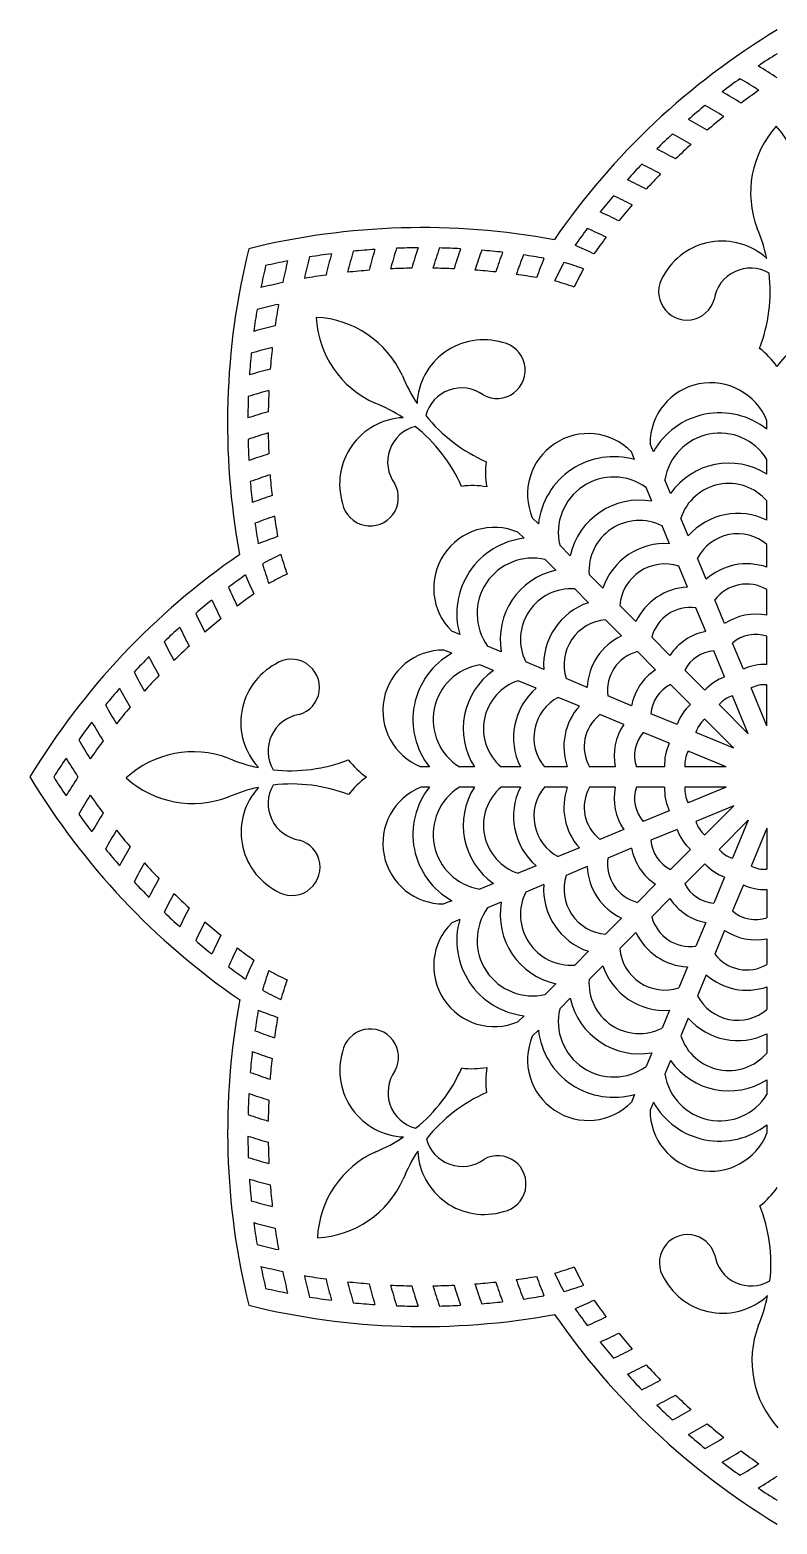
# Model space of a CAD drawing. Extents: x -314 to 508, y 162 to 455.
# Drawn here: x 257.3 to 312.5, y 332.3 to 442.6 of the extents above; entities that cross this region are included whole.
import ezdxf

# ---------------------------------------------------------------- set-up
doc = ezdxf.new("R2010")
doc.units = 0
doc.layers.get('0').update_dxf_attribs({"linetype": 'CONTINUOUS'})

msp = doc.modelspace()

# ---------------------------------------------------------------- linework, layer by layer
for p, q in [((311.733781, 413.162392), (311.733781, 413.797155)), ((301.96817, 410.921522), (301.725256, 411.507967)), ((303.353989, 411.495547), (303.111076, 412.081992)), ((311.733781, 409.837356), (311.733781, 410.940021)), ((304.626425, 408.423615), (304.204453, 409.442344)), ((303.240606, 407.849589), (302.818634, 408.868319)), ((311.733781, 406.443625), (311.733781, 407.872895)), ((294.864125, 406.174751), (294.415279, 406.623597)), ((304.53933, 404.714191), (303.992372, 406.034665)), ((305.92515, 405.288216), (305.378192, 406.60869)), ((293.803465, 405.114091), (293.354619, 405.562936)), ((297.21528, 403.823596), (296.435578, 404.603298)), ((311.733781, 402.978552), (311.733781, 404.663577)), ((296.15462, 402.762936), (295.374918, 403.542638)), ((305.865356, 401.512881), (305.220525, 403.069641)), ((307.251176, 402.086906), (306.606345, 403.643666)), ((299.615011, 401.423865), (298.604364, 402.434512)), ((298.55435, 400.363205), (297.543703, 401.373852)), ((308.607061, 398.813509), (307.880622, 400.567289)), ((311.733781, 399.435452), (311.733781, 401.33373)), ((302.065187, 398.973689), (300.873694, 400.165182)), ((307.221242, 398.239483), (306.494803, 399.993263)), ((289.056694, 398.010046), (288.470249, 398.25296)), ((301.004527, 397.913029), (299.813034, 399.104521)), ((292.128626, 396.73761), (291.109897, 397.159582)), ((304.570537, 396.468339), (303.228252, 397.810624)), ((309.997698, 395.456214), (309.20048, 397.380869)), ((311.733781, 395.801542), (311.733781, 397.884774)), ((288.482668, 396.624227), (287.896224, 396.86714)), ((295.264025, 395.438885), (293.943551, 395.985844)), ((303.509877, 395.407679), (302.167592, 396.749964)), ((308.611879, 394.882189), (307.814661, 396.806844)), ((291.554601, 395.351791), (290.535871, 395.773762)), ((307.140099, 393.898777), (305.667032, 395.371844)), ((294.69, 394.053066), (293.369526, 394.600024)), ((298.465335, 394.112859), (296.908575, 394.757691)), ((306.079439, 392.838117), (304.606372, 394.311184)), ((311.733781, 391.264939), (310.572636, 394.068192)), ((311.733781, 391.264939), (311.733781, 394.299158)), ((297.89131, 392.72704), (296.334549, 393.371871)), ((301.738732, 392.756974), (299.984952, 393.483413)), ((310.347962, 390.690914), (308.202445, 392.836431)), ((310.347962, 390.690914), (309.186817, 393.494167)), ((301.164707, 391.371154), (299.410927, 392.097594)), ((305.096027, 391.366337), (303.171372, 392.163555)), ((309.287302, 389.630254), (307.141785, 391.775771)), ((304.522002, 389.980518), (302.597347, 390.777736)), ((309.287302, 389.630254), (306.484049, 390.791399)), ((308.713277, 388.244435), (305.910024, 389.40558)), ((286.815824, 388.244435), (286.181061, 388.244435)), ((290.14086, 388.244435), (289.038195, 388.244435)), ((293.534591, 388.244435), (292.10532, 388.244435)), ((296.999664, 388.244435), (295.314639, 388.244435)), ((300.542764, 388.244435), (298.644486, 388.244435)), ((304.176673, 388.244435), (302.093442, 388.244435)), ((308.713277, 388.244435), (305.679058, 388.244435)), ((286.815824, 386.744435), (286.181061, 386.744435)), ((290.14086, 386.744435), (289.038195, 386.744435)), ((293.534591, 386.744435), (292.10532, 386.744435)), ((296.999664, 386.744435), (295.314639, 386.744435)), ((300.542764, 386.744435), (298.644486, 386.744435)), ((304.176673, 386.744435), (302.093442, 386.744435)), ((308.713277, 386.744435), (305.679058, 386.744435)), ((308.713277, 386.744435), (305.910024, 385.583289)), ((304.522002, 385.008352), (302.597347, 384.211134)), ((309.287302, 385.358615), (306.484049, 384.19747)), ((309.287302, 385.358615), (307.141785, 383.213099)), ((310.347962, 384.297955), (308.202445, 382.152439)), ((310.347962, 384.297955), (309.186817, 381.494703)), ((301.164707, 383.617715), (299.410927, 382.891275)), ((305.096027, 383.622533), (303.171372, 382.825314)), ((311.733781, 383.72393), (310.572636, 380.920678)), ((311.733781, 383.72393), (311.733781, 380.689711)), ((297.89131, 382.261829), (296.334549, 381.616998)), ((301.738732, 382.231896), (299.984952, 381.505456)), ((306.079439, 382.150753), (304.606372, 380.677686)), ((294.69, 380.935803), (293.369526, 380.388845)), ((298.465335, 380.87601), (296.908575, 380.231179)), ((307.140099, 381.090092), (305.667032, 379.617025)), ((291.554601, 379.637079), (290.535871, 379.215107)), ((295.264025, 379.549984), (293.943551, 379.003026)), ((303.509877, 379.581191), (302.167592, 378.238905)), ((308.611879, 380.10668), (307.814661, 378.182026)), ((309.997698, 379.532655), (309.20048, 377.608001)), ((288.482668, 378.364642), (287.896224, 378.121729)), ((304.570537, 378.52053), (303.228252, 377.178245)), ((311.733781, 379.187327), (311.733781, 377.104096)), ((292.128626, 378.251259), (291.109897, 377.829288)), ((289.056694, 376.978823), (288.470249, 376.73591)), ((301.004527, 377.075841), (299.813034, 375.884348)), ((307.221242, 376.749386), (306.494803, 374.995606)), ((308.607061, 376.175361), (307.880622, 374.421581)), ((302.065187, 376.01518), (300.873694, 374.823688)), ((311.733781, 375.553417), (311.733781, 373.65514)), ((298.55435, 374.625664), (297.543703, 373.615017)), ((299.615011, 373.565004), (298.604364, 372.554357)), ((305.865356, 373.475988), (305.220525, 371.919228)), ((307.251176, 372.901963), (306.606345, 371.345203)), ((296.15462, 372.225934), (295.374918, 371.446232)), ((311.733781, 372.010318), (311.733781, 370.325292)), ((297.21528, 371.165274), (296.435578, 370.385572)), ((293.803465, 369.874778), (293.354619, 369.425933)), ((304.53933, 370.274679), (303.992372, 368.954205)), ((305.92515, 369.700653), (305.378192, 368.380179)), ((294.864125, 368.814118), (294.415279, 368.365273)), ((311.733781, 368.545245), (311.733781, 367.115974)), ((303.240606, 367.13928), (302.818634, 366.12055)), ((304.626425, 366.565255), (304.204453, 365.546525)), ((311.733781, 365.151514), (311.733781, 364.048849)), ((301.96817, 364.067347), (301.725256, 363.480902)), ((303.353989, 363.493322), (303.111076, 362.906877)), ((311.733781, 361.826478), (311.733781, 361.191714))]:
    msp.add_line(p, q)
for centre, radius, start, end in [((340.156968, 396.772817), 53.572116, 121.10078, 145.423402), ((340.156968, 396.772817), 52.072116, 122.102777, 123.928046), ((340.156968, 396.772817), 52.072116, 125.738187, 127.534036), ((284.810594, 396.772817), 49.072116, 57.560233, 59.464775), ((284.810594, 396.772817), 50.572116, 56.824698, 58.687971), ((284.810594, 396.772817), 47.572116, 58.278086, 60.227422), ((340.156968, 396.772817), 50.572116, 125.022816, 126.855492), ((340.117937, 396.748355), 52.072116, 129.265703, 131.035312), ((284.810594, 396.772817), 46.072116, 58.977643, 60.975594), ((284.810594, 396.772817), 44.572116, 59.65813, 61.70886), ((340.156968, 396.772817), 50.572116, 128.674204, 130.479787), ((340.156968, 396.772817), 52.072116, 132.84358, 134.589829), ((284.810594, 396.772817), 43.072116, 60.318593, 62.426661), ((317.886839, 430.614961), 7.357965, 137.977174, 200.866483), ((306.984109, 430.582515), 7.357965, 339.474528, 42.363838), ((284.810594, 396.772817), 41.572116, 60.957865, 63.12829), ((340.156968, 396.772817), 50.572116, 132.27304, 134.054732), ((340.156968, 396.772817), 52.072116, 136.325403, 138.050939), ((284.810594, 396.772817), 40.072116, 61.574537, 63.812869), ((284.810594, 396.772817), 38.572116, 62.16691, 64.479321), ((340.156968, 396.772817), 50.572116, 135.825609, 137.586396), ((340.156968, 396.772817), 52.072116, 139.767054, 141.474349), ((284.810594, 396.772817), 37.072116, 62.732943, 65.126335), ((284.810594, 396.772817), 35.572116, 63.270186, 65.752316), ((340.156968, 396.772817), 50.572116, 139.337804, 141.080535), ((286.31017, 374.477082), 53.572116, 79.525914, 103.848536), ((340.156968, 396.772817), 52.072116, 143.17341, 144.864819), ((284.810594, 396.772817), 34.072116, 63.775685, 66.35533), ((300.219564, 423.351675), 11.748077, 11.887493, 23.276334), ((340.156968, 396.772817), 50.572116, 142.815292, 144.542779), ((308.409323, 422.145187), 4.907488, 47.643656, 151.842429), ((325.490872, 413.62314), 53.572116, 166.10078, 190.423402), ((325.490872, 413.62314), 49.072116, 165.535225, 167.439767), ((286.355076, 374.487344), 52.072116, 97.465964, 99.261813), ((325.490872, 413.62314), 47.572116, 164.772578, 166.721914), ((325.490872, 413.62314), 46.072116, 164.024406, 166.022357), ((286.355076, 374.487344), 52.072116, 93.914004, 95.683613), ((325.490872, 413.62314), 44.572116, 163.29114, 165.34187), ((325.490872, 413.62314), 43.072116, 162.573339, 164.681407), ((286.355076, 374.487344), 52.072116, 90.410171, 92.15642), ((325.490872, 413.62314), 41.572116, 161.87171, 164.042135), ((325.490872, 413.62314), 40.072116, 161.187131, 163.425463), ((286.355076, 374.487344), 52.072116, 86.949061, 88.674597), ((325.490872, 413.62314), 38.572116, 160.520679, 162.83309), ((325.490872, 413.62314), 37.072116, 159.873665, 162.267057), ((286.355076, 374.487344), 52.072116, 83.525651, 85.232946), ((325.490872, 413.62314), 35.572116, 159.247684, 161.729814), ((325.490872, 413.62314), 34.072116, 158.64467, 161.224315), ((286.355076, 374.487344), 52.072116, 80.135181, 81.82659), ((325.490872, 413.62314), 32.572116, 158.066976, 160.754125), ((284.810594, 396.772817), 32.572116, 64.245875, 66.933024), ((325.490872, 413.62314), 52.072116, 167.102777, 168.928046), ((286.355076, 374.487344), 52.072116, 101.071954, 102.897223), ((325.490872, 413.62314), 50.572116, 166.312029, 168.175302), ((286.355076, 374.487344), 50.572116, 94.520213, 96.325796), ((286.355076, 374.487344), 50.572116, 90.945268, 92.72696), ((286.355076, 374.487344), 50.572116, 87.413604, 89.174391), ((286.355076, 374.487344), 50.572116, 83.919465, 85.662196), ((342.842405, 401.259078), 52.072116, 152.276152, 153.953986), ((287.772284, 395.736138), 31.072116, 70.403428, 73.209533), ((342.842405, 401.259078), 50.572116, 151.99072, 153.70586), ((310.524921, 422.329705), 2.727853, 59.946113, 171.045556), ((300.219564, 423.351675), 11.748077, 338.963115, 6.545241), ((286.355076, 374.487344), 50.572116, 101.824698, 103.687971), ((286.355076, 374.487344), 50.572116, 98.144508, 99.977184), ((286.355076, 374.487344), 50.572116, 80.457221, 82.184708), ((287.772284, 395.736138), 29.572116, 70.789063, 73.727348), ((305.821858, 423.312077), 2.084471, 146.551174, 344.479078), ((325.490872, 413.62314), 52.072116, 170.738187, 172.534036), ((286.355076, 374.487344), 49.072116, 102.560233, 104.464775), ((325.490872, 413.62314), 50.572116, 170.022816, 171.855492), ((285.813504, 421.80579), 7.357965, 182.977174, 245.866483), ((278.127052, 414.073453), 7.357965, 24.474528, 87.363838), ((286.355076, 374.487344), 47.572116, 103.278086, 105.227422), ((286.355076, 374.487344), 46.072116, 103.977643, 105.975594), ((325.490872, 413.62314), 50.572116, 173.674204, 175.479787), ((290.813237, 414.861554), 4.907488, 73.498583, 177.697355), ((291.801916, 417.522215), 2.084471, 240.861933, 78.789837), ((317.388137, 414.398868), 5.975082, 127.454155, 145.336893), ((325.490872, 413.62314), 52.072116, 174.316387, 176.085996), ((307.579316, 414.369678), 5.975082, 35.004118, 52.886856), ((286.355076, 374.487344), 44.572116, 104.65813, 106.70886), ((295.711523, 421.534975), 11.748077, 202.064677, 213.453518), ((286.355076, 374.487344), 43.072116, 105.318593, 107.426661), ((325.490872, 413.62314), 50.572116, 177.27304, 179.054732), ((289.194964, 413.486418), 2.727853, 54.295455, 165.394899), ((307.586019, 412.117146), 4.475082, 22.049912, 180.450088), ((325.490872, 413.62314), 52.072116, 177.84358, 179.589829), ((278.456773, 404.177221), 11.748077, 56.887493, 68.276334), ((286.355076, 374.487344), 41.572116, 105.957865, 108.12829), ((285.100922, 409.115139), 4.907488, 92.643656, 196.842429), ((295.711523, 421.534975), 11.748077, 218.79577, 246.377896), ((308.250292, 408.77762), 5.600082, 51.53456, 150.96544), ((286.355076, 374.487344), 40.072116, 106.574537, 108.812869), ((325.490872, 413.62314), 50.572116, 180.825609, 182.586396), ((286.466402, 410.741568), 2.727853, 104.946113, 216.045556), ((278.456773, 404.177221), 11.748077, 23.963115, 51.545241), ((298.536136, 408.368561), 4.475082, 44.549912, 202.950088), ((308.250292, 408.77762), 4.100082, 31.830243, 170.669757), ((325.490872, 413.62314), 52.072116, 181.325403, 183.050939), ((286.355076, 374.487344), 38.572116, 107.16691, 109.479321), ((296.927377, 409.986646), 5.975082, 172.454155, 190.336893), ((300.427825, 405.537448), 5.600082, 74.03456, 173.46544), ((308.914565, 405.438094), 5.225082, 57.346692, 145.153308), ((325.490872, 413.62314), 52.072116, 184.767054, 186.474349), ((286.355076, 374.487344), 37.072116, 107.732943, 110.126335), ((325.490872, 413.62314), 50.572116, 184.337804, 186.080535), ((300.427825, 405.537448), 4.100082, 54.330243, 193.169757), ((286.355076, 374.487344), 35.572116, 108.270186, 110.752316), ((282.446192, 408.110642), 2.084471, 191.551174, 29.479078), ((290.012134, 403.030121), 5.975082, 80.004118, 97.886856), ((308.914565, 405.438094), 3.725082, 40.815365, 161.684635), ((302.319515, 402.706334), 5.225082, 79.846692, 167.653308), ((286.355076, 374.487344), 34.072116, 108.775685, 111.35533), ((325.490872, 413.62314), 52.072116, 188.17341, 189.864819), ((325.490872, 413.62314), 50.572116, 187.815292, 189.542779), ((291.609655, 401.44208), 4.475082, 67.049912, 225.450088), ((302.319515, 402.706334), 3.725082, 63.315365, 184.184635), ((309.578838, 402.098568), 4.850082, 63.620761, 138.879239), ((286.355076, 374.487344), 32.572116, 109.245875, 111.933024), ((294.440768, 399.550391), 5.600082, 96.53456, 195.96544), ((309.578838, 402.098568), 3.350082, 49.96535, 152.53465), ((303.180901, 359.782239), 53.572116, 124.525914, 148.848536), ((289.18235, 375.848532), 31.072116, 115.403428, 118.209533), ((324.217498, 418.694296), 50.572116, 196.99072, 198.70586), ((304.211204, 399.875221), 4.850082, 86.120761, 161.379239), ((324.217498, 418.694296), 52.072116, 197.276152, 198.953986), ((294.440768, 399.550391), 4.100082, 76.830243, 215.669757), ((297.271881, 397.658701), 5.225082, 102.346692, 190.153308), ((304.211204, 399.875221), 3.350082, 72.46535, 175.03465), ((310.243111, 398.759042), 4.475082, 70.542688, 131.957312), ((303.205398, 359.821248), 52.072116, 125.135181, 126.82659), ((303.205398, 415.167621), 34.072116, 203.64467, 206.224315), ((303.205398, 415.167621), 32.572116, 203.066976, 205.754125), ((289.18235, 375.848532), 29.572116, 115.789063, 118.727348), ((306.102894, 397.044108), 4.475082, 93.042688, 154.457312), ((310.243111, 398.759042), 2.975082, 59.930399, 142.569601), ((303.205398, 359.821248), 52.072116, 128.525651, 130.232946), ((303.205398, 415.167621), 35.572116, 204.247684, 206.729814), ((303.205398, 359.821248), 50.572116, 125.457221, 127.184708), ((297.271881, 397.658701), 3.725082, 85.815365, 206.684635), ((303.205398, 415.167621), 37.072116, 204.873665, 207.267057), ((300.102995, 395.767012), 4.850082, 108.620761, 183.879239), ((306.102894, 397.044108), 2.975082, 82.430399, 165.069601), ((310.907384, 395.419516), 4.100082, 78.372027, 124.127973), ((303.205398, 359.821248), 52.072116, 131.949061, 133.674597), ((303.205398, 415.167621), 38.572116, 205.520679, 207.83309), ((303.205398, 359.821248), 50.572116, 128.919465, 130.662196), ((300.102995, 395.767012), 3.350082, 94.96535, 197.53465), ((307.994583, 394.212994), 4.100082, 100.872027, 146.627973), ((303.205398, 415.167621), 40.072116, 206.187131, 208.425463), ((303.205398, 359.821248), 50.572116, 132.413604, 134.174391), ((302.934108, 393.875322), 4.475082, 115.542688, 176.957312), ((310.907384, 395.419516), 2.600082, 71.467962, 131.032038), ((303.205398, 359.821248), 52.072116, 135.410171, 137.15642), ((303.205398, 415.167621), 41.572116, 206.87171, 209.042135), ((276.626647, 394.102995), 2.084471, 285.861933, 123.789837), ((287.86107, 392.392196), 4.475082, 89.549912, 247.950088), ((291.200596, 391.727923), 5.600082, 119.03456, 218.46544), ((302.934108, 393.875322), 2.975082, 104.930399, 187.569601), ((307.994583, 394.212994), 2.600082, 93.967962, 153.532038), ((303.205398, 415.167621), 43.072116, 207.573339, 209.681407), ((303.205398, 359.821248), 50.572116, 135.945268, 137.72696), ((277.808917, 391.522521), 4.907488, 118.498583, 222.697355), ((291.200596, 391.727923), 4.100082, 99.330243, 238.169757), ((294.540122, 391.06365), 5.225082, 124.846692, 212.653308), ((305.765222, 391.983633), 4.100082, 123.372027, 169.127973), ((309.886273, 391.381881), 3.725082, 110.005575, 137.494425), ((311.571657, 392.07999), 3.725082, 87.505575, 114.994425), ((303.205398, 359.821248), 52.072116, 138.914004, 140.683613), ((303.205398, 415.167621), 44.572116, 208.29114, 210.34187), ((294.540122, 391.06365), 3.725082, 108.315365, 229.184635), ((297.879648, 390.399377), 4.850082, 131.120761, 206.379239), ((305.765222, 391.983633), 2.600082, 116.467962, 176.032038), ((311.571657, 392.07999), 2.225082, 85.821618, 116.678382), ((303.205398, 415.167621), 46.072116, 209.024406, 211.022357), ((297.879648, 390.399377), 3.350082, 117.46535, 220.03465), ((301.219174, 389.735104), 4.475082, 138.042688, 199.457312), ((308.596335, 390.091943), 3.725082, 132.505575, 159.994425), ((309.886273, 391.381881), 2.225082, 108.321618, 139.178382), ((303.205398, 359.821248), 50.572116, 139.520213, 141.325796), ((277.636993, 389.405862), 2.727853, 99.295455, 210.394899), ((301.219174, 389.735104), 2.975082, 127.430399, 210.069601), ((308.596335, 390.091943), 2.225082, 130.821618, 161.678382), ((303.205398, 359.821248), 52.072116, 142.465964, 144.261813), ((303.205398, 415.167621), 47.572116, 209.772578, 211.721914), ((304.5587, 389.070831), 4.100082, 145.872027, 191.627973), ((304.5587, 389.070831), 2.600082, 138.967962, 198.532038), ((303.205398, 415.167621), 49.072116, 210.535225, 212.439767), ((303.205398, 359.821248), 50.572116, 143.144508, 144.977184), ((307.898226, 388.406558), 3.725082, 155.005575, 182.494425), ((307.898226, 388.406558), 2.225082, 153.321618, 184.178382), ((303.205398, 359.821248), 52.072116, 146.071954, 147.897223), ((303.205398, 415.167621), 50.572116, 211.312029, 213.175302), ((269.3957, 381.994763), 7.357965, 69.474528, 132.363838), ((276.553707, 399.704954), 11.748077, 247.064677, 258.453518), ((276.553707, 399.704954), 11.748077, 263.79577, 291.377896), ((285.579347, 392.398791), 5.975082, 217.454155, 235.336893), ((303.205398, 415.167621), 53.572116, 211.10078, 235.423402), ((303.205398, 415.167621), 52.072116, 212.102777, 213.928046), ((303.205398, 359.821248), 50.572116, 146.824698, 148.687971), ((269.363255, 392.897493), 7.357965, 227.977174, 290.866483), ((285.608537, 382.58997), 5.975082, 125.004118, 142.886856), ((303.205398, 359.821248), 49.072116, 147.560233, 149.464775), ((303.205398, 415.167621), 50.572116, 215.022816, 216.855492), ((276.626541, 375.230218), 11.748077, 101.887493, 113.276334), ((277.833029, 383.419976), 4.907488, 137.643656, 241.842429), ((277.648511, 385.535575), 2.727853, 149.946113, 261.045556), ((276.626541, 375.230218), 11.748077, 68.963115, 96.545241), ((287.86107, 382.596673), 4.475082, 112.049912, 270.450088), ((291.200596, 383.260946), 5.600082, 141.53456, 240.96544), ((291.200596, 383.260946), 4.100082, 121.830243, 260.669757), ((294.540122, 383.925219), 5.225082, 147.346692, 235.153308), ((294.540122, 383.925219), 3.725082, 130.815365, 251.684635), ((297.879648, 384.589492), 4.850082, 153.620761, 228.879239), ((297.879648, 384.589492), 3.350082, 139.96535, 242.53465), ((301.219174, 385.253765), 4.475082, 160.542688, 221.957312), ((301.219174, 385.253765), 2.975082, 149.930399, 232.569601), ((304.5587, 385.918038), 4.100082, 168.372027, 214.127973), ((304.5587, 385.918038), 2.600082, 161.467962, 221.032038), ((307.898226, 386.582311), 3.725082, 177.505575, 204.994425), ((307.898226, 386.582311), 2.225082, 175.821618, 206.678382), ((303.205398, 415.167621), 52.072116, 215.738187, 217.534036), ((303.205398, 359.821248), 47.572116, 148.278086, 150.227422), ((308.596335, 384.896926), 2.225082, 198.321618, 229.178382), ((303.205398, 359.821248), 46.072116, 148.977643, 150.975594), ((303.205398, 415.167621), 50.572116, 218.674204, 220.479787), ((276.666139, 380.832512), 2.084471, 236.551174, 74.479078), ((305.765222, 383.005237), 2.600082, 183.967962, 243.532038), ((308.596335, 384.896926), 3.725082, 200.005575, 227.494425), ((303.205398, 415.167621), 52.072116, 219.316387, 221.085996), ((303.205398, 359.821248), 44.572116, 149.65813, 151.70886), ((305.765222, 383.005237), 4.100082, 190.872027, 236.627973), ((309.886273, 383.606988), 2.225082, 220.821618, 251.678382), ((303.205398, 359.821248), 43.072116, 150.318593, 152.426661), ((303.205398, 415.167621), 50.572116, 222.27304, 224.054732), ((302.934108, 381.113547), 4.475082, 183.042688, 244.457312), ((302.934108, 381.113547), 2.975082, 172.430399, 255.069601), ((309.886273, 383.606988), 3.725082, 222.505575, 249.994425), ((311.571657, 382.908879), 2.225082, 243.321618, 274.178382), ((303.205398, 415.167621), 52.072116, 222.84358, 224.589829), ((303.205398, 359.821248), 41.572116, 150.957865, 153.12829), ((300.102995, 379.221858), 4.850082, 176.120761, 251.379239), ((300.102995, 379.221858), 3.350082, 162.46535, 265.03465), ((307.994583, 380.775875), 2.600082, 206.467962, 266.032038), ((311.571657, 382.908879), 3.725082, 245.005575, 272.494425), ((303.205398, 359.821248), 40.072116, 151.574537, 153.812869), ((303.205398, 415.167621), 50.572116, 225.825609, 227.586396), ((297.271881, 377.330168), 3.725082, 153.315365, 274.184635), ((307.994583, 380.775875), 4.100082, 213.372027, 259.127973), ((303.205398, 415.167621), 52.072116, 226.325403, 228.050939), ((303.205398, 359.821248), 38.572116, 152.16691, 154.479321), ((294.440768, 375.438479), 4.100082, 144.330243, 283.169757), ((297.271881, 377.330168), 5.225082, 169.846692, 257.653308), ((310.907384, 379.569353), 2.600082, 228.967962, 288.532038), ((303.205398, 359.821248), 37.072116, 152.732943, 155.126335), ((303.205398, 415.167621), 50.572116, 229.337804, 231.080535), ((291.609655, 373.546789), 4.475082, 134.549912, 292.950088), ((294.440768, 375.438479), 5.600082, 164.03456, 263.46544), ((306.102894, 377.944762), 2.975082, 194.930399, 277.569601), ((310.907384, 379.569353), 4.100082, 235.872027, 281.627973), ((303.205398, 415.167621), 52.072116, 229.767054, 231.474349), ((303.205398, 359.821248), 35.572116, 153.270186, 155.752316), ((306.102894, 377.944762), 4.475082, 205.542688, 266.957312), ((303.205398, 359.821248), 34.072116, 153.775685, 156.35533), ((303.205398, 415.167621), 50.572116, 232.815292, 234.542779), ((303.205398, 359.821248), 32.572116, 154.245875, 156.933024), ((304.211204, 375.113648), 3.350082, 184.96535, 287.53465), ((310.243111, 376.229827), 2.975082, 217.430399, 300.069601), ((303.205398, 415.167621), 52.072116, 233.17341, 234.864819), ((304.242078, 362.782938), 31.072116, 160.403428, 163.209533), ((298.719138, 417.853059), 50.572116, 241.99072, 243.70586), ((304.211204, 375.113648), 4.850082, 198.620761, 273.879239), ((310.243111, 376.229827), 4.475082, 228.042688, 289.457312), ((298.719138, 417.853059), 52.072116, 242.276152, 243.953986), ((304.242078, 362.782938), 29.572116, 160.789063, 163.727348), ((302.319515, 372.282535), 3.725082, 175.815365, 296.684635), ((325.501133, 361.320824), 53.572116, 169.525914, 193.848536), ((302.319515, 372.282535), 5.225082, 192.346692, 280.153308), ((309.578838, 372.890301), 3.350082, 207.46535, 310.03465), ((325.490872, 361.365729), 52.072116, 170.135181, 171.82659), ((286.355076, 400.501525), 32.572116, 248.066976, 250.754125), ((325.490872, 361.365729), 50.572116, 170.457221, 172.184708), ((300.427825, 369.451421), 4.100082, 166.830243, 305.669757), ((309.578838, 372.890301), 4.850082, 221.120761, 296.379239), ((286.355076, 400.501525), 34.072116, 248.64467, 251.224315), ((282.456001, 366.81257), 2.084471, 330.861933, 168.789837), ((300.427825, 369.451421), 5.600082, 186.53456, 285.96544), ((298.536136, 366.620308), 4.475082, 157.049912, 315.450088), ((308.914565, 369.550775), 3.725082, 198.315365, 319.184635), ((325.490872, 361.365729), 52.072116, 173.525651, 175.232946), ((286.355076, 400.501525), 35.572116, 249.247684, 251.729814), ((325.490872, 361.365729), 50.572116, 173.919465, 175.662196), ((285.116662, 365.82389), 4.907488, 163.498583, 267.697355), ((308.914565, 369.550775), 5.225082, 214.846692, 302.653308), ((286.355076, 400.501525), 37.072116, 249.873665, 252.267057), ((286.491798, 364.205618), 2.727853, 144.295455, 255.394899), ((278.443241, 370.722176), 11.748077, 308.79577, 336.377896), ((289.99157, 371.938031), 5.975082, 262.454155, 280.336893), ((296.948095, 365.022787), 5.975082, 170.004118, 187.886856), ((308.250292, 366.211249), 4.100082, 189.330243, 328.169757), ((325.490872, 361.365729), 52.072116, 176.949061, 178.674597), ((286.355076, 400.501525), 38.572116, 250.520679, 252.83309), ((295.800994, 353.467426), 11.748077, 113.963115, 141.545241), ((325.490872, 361.365729), 50.572116, 177.413604, 179.174391), ((307.586019, 362.871724), 4.475082, 179.549912, 337.950088), ((308.250292, 366.211249), 5.600082, 209.03456, 308.46544), ((286.355076, 400.501525), 40.072116, 251.187131, 253.425463), ((325.490872, 361.365729), 52.072116, 180.410171, 182.15642), ((286.355076, 400.501525), 41.572116, 251.87171, 254.042135), ((278.443241, 370.722176), 11.748077, 292.064677, 303.453518), ((289.236648, 361.477056), 2.727853, 194.946113, 306.045556), ((325.490872, 361.365729), 50.572116, 180.945268, 182.72696), ((285.904762, 353.137705), 7.357965, 114.474528, 177.363838), ((295.800994, 353.467426), 11.748077, 146.887493, 158.276334), ((290.863076, 360.111576), 4.907488, 182.643656, 286.842429), ((286.355076, 400.501525), 43.072116, 252.573339, 254.681407), ((291.867574, 357.456846), 2.084471, 281.551174, 119.479078), ((286.355076, 400.501525), 44.572116, 253.29114, 255.34187), ((325.490872, 361.365729), 52.072116, 183.914004, 185.683613), ((325.490872, 361.365729), 50.572116, 184.520213, 186.325796), ((278.172426, 360.824157), 7.357965, 272.977174, 335.866483), ((307.579425, 360.590001), 5.975082, 307.454155, 325.336893), ((286.355076, 400.501525), 46.072116, 254.024406, 256.022357), ((300.273262, 351.56436), 11.748077, 353.79577, 21.377896), ((286.355076, 400.501525), 47.572116, 254.772578, 256.721914), ((325.490872, 361.365729), 52.072116, 187.465964, 189.261813), ((325.490872, 361.365729), 50.572116, 188.144508, 189.977184), ((286.355076, 400.501525), 49.072116, 255.535225, 257.439767), ((305.875221, 351.637301), 2.084471, 15.861933, 213.789837), ((310.572354, 352.647647), 2.727853, 189.295455, 300.394899), ((286.355076, 400.501525), 50.572116, 256.312029, 258.175302), ((325.490872, 361.365729), 52.072116, 191.071954, 192.897223), ((325.490872, 361.365729), 50.572116, 191.824698, 193.687971), ((281.28392, 399.228151), 50.572116, 286.99072, 288.70586), ((324.129684, 364.193003), 31.072116, 205.403428, 208.209533), ((324.129684, 364.193003), 29.572116, 205.789063, 208.727348), ((286.355076, 400.501525), 52.072116, 257.102777, 258.928046), ((325.490872, 361.365729), 49.072116, 192.560233, 194.464775), ((286.355076, 400.501525), 50.572116, 260.022816, 261.855492), ((325.490872, 361.365729), 47.572116, 193.278086, 195.227422), ((325.490872, 361.365729), 46.072116, 193.977643, 195.975594), ((286.355076, 400.501525), 50.572116, 263.674204, 265.479787), ((325.490872, 361.365729), 44.572116, 194.65813, 196.70886), ((325.490872, 361.365729), 43.072116, 195.318593, 197.426661), ((286.355076, 400.501525), 50.572116, 267.27304, 269.054732), ((325.490872, 361.365729), 41.572116, 195.957865, 198.12829), ((286.355076, 400.501525), 50.572116, 270.825609, 272.586396), ((325.490872, 361.365729), 40.072116, 196.574537, 198.812869), ((325.490872, 361.365729), 38.572116, 197.16691, 199.479321), ((325.490872, 361.365729), 37.072116, 197.732943, 200.126335), ((286.355076, 400.501525), 50.572116, 274.337804, 276.080535), ((325.490872, 361.365729), 35.572116, 198.270186, 200.752316), ((286.355076, 400.501525), 50.572116, 277.815292, 279.542779), ((325.490872, 361.365729), 34.072116, 198.775685, 201.35533), ((325.490872, 361.365729), 32.572116, 199.245875, 201.933024), ((281.28392, 399.228151), 52.072116, 287.276152, 288.953986), ((308.455695, 352.81957), 4.907488, 208.498583, 312.697355), ((286.355076, 400.501525), 52.072116, 260.738187, 262.534036), ((286.355076, 400.501525), 52.072116, 264.316387, 266.085996), ((286.355076, 400.501525), 52.072116, 274.767054, 276.474349), ((286.355076, 400.501525), 52.072116, 278.17341, 279.864819), ((284.810594, 378.216052), 32.572116, 293.066976, 295.754125), ((340.156968, 378.216052), 50.572116, 215.457221, 217.184708), ((300.273262, 351.56436), 11.748077, 337.064677, 348.453518), ((286.355076, 400.501525), 53.572116, 256.10078, 280.423402), ((286.355076, 400.501525), 52.072116, 267.84358, 269.589829), ((286.355076, 400.501525), 52.072116, 271.325403, 273.050939), ((340.195977, 378.191555), 53.572116, 214.525914, 238.848536), ((340.156968, 378.216052), 52.072116, 215.135181, 216.82659), ((284.810594, 378.216052), 34.072116, 293.64467, 296.224315), ((284.810594, 378.216052), 35.572116, 294.247684, 296.729814), ((340.156968, 378.216052), 50.572116, 218.919465, 220.662196), ((317.983453, 344.406354), 7.357965, 159.474528, 222.363838), ((340.156968, 378.216052), 52.072116, 218.525651, 220.232946), ((284.810594, 378.216052), 37.072116, 294.873665, 297.267057), ((284.810594, 378.216052), 38.572116, 295.520679, 297.83309), ((340.156968, 378.216052), 52.072116, 221.949061, 223.674597), ((340.156968, 378.216052), 50.572116, 222.413604, 224.174391), ((284.810594, 378.216052), 40.072116, 296.187131, 298.425463), ((284.810594, 378.216052), 41.572116, 296.87171, 299.042135), ((340.156968, 378.216052), 52.072116, 225.410171, 227.15642), ((340.156968, 378.216052), 50.572116, 225.945268, 227.72696), ((284.810594, 378.216052), 43.072116, 297.573339, 299.681407), ((284.810594, 378.216052), 44.572116, 298.29114, 300.34187), ((340.156968, 378.216052), 50.572116, 229.520213, 231.325796), ((340.156968, 378.216052), 52.072116, 228.914004, 230.683613), ((284.810594, 378.216052), 46.072116, 299.024406, 301.022357), ((284.810594, 378.216052), 47.572116, 299.772578, 301.721914), ((340.156968, 378.216052), 50.572116, 233.144508, 234.977184), ((340.156968, 378.216052), 52.072116, 232.465964, 234.261813), ((284.810594, 378.216052), 49.072116, 300.535225, 302.439767), ((284.810594, 378.216052), 50.572116, 301.312029, 303.175302), ((340.156968, 378.216052), 52.072116, 236.071954, 237.897223)]:
    msp.add_arc(centre, radius, start, end)

doc.saveas('drawing.dxf')
